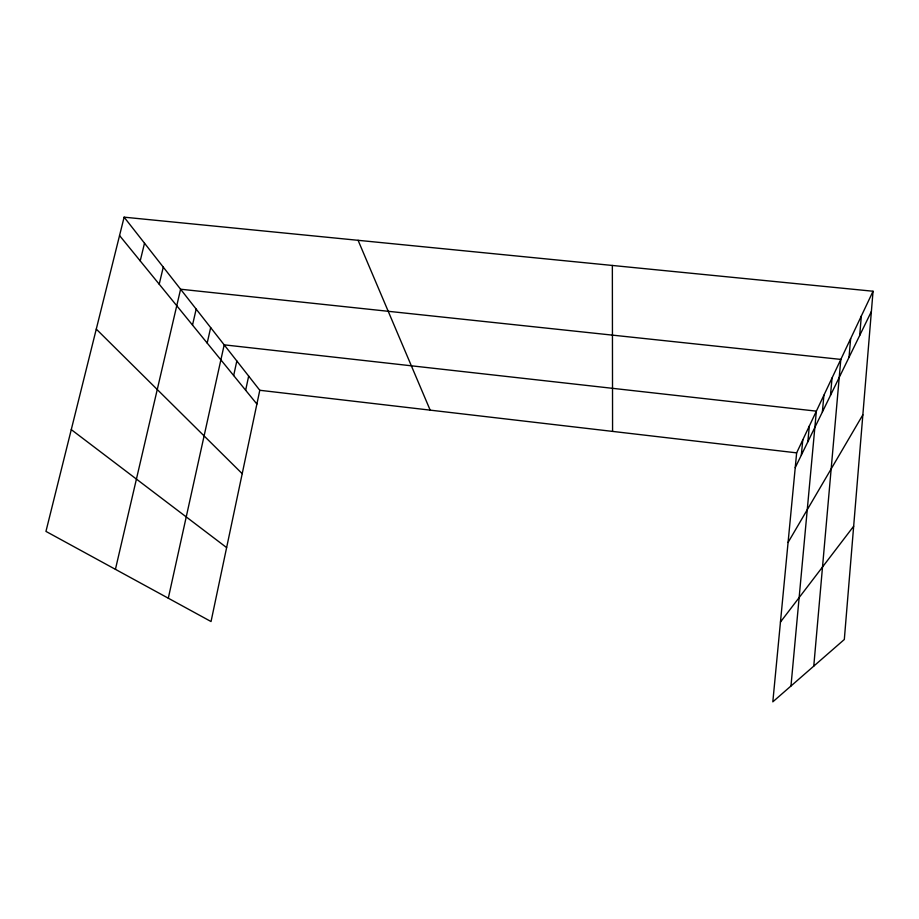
<?xml version="1.0" encoding="UTF-8"?>
<svg xmlns="http://www.w3.org/2000/svg" width="919" height="919" viewBox="0 0 919 919"><rect width="100%" height="100%" fill="white"/><g stroke="black" fill="none" stroke-linecap="round" stroke-linejoin="round"><path stroke-width="1.38" d="M873.05 291.243L844.32 639.486L772.822 701.829L796.647 452.86L873.05 291.243L124.122 217.171L45.95 531.4L211.037 621.543L259.79 390.276L124.122 217.171M859.69 335.458L861.333 316.01M849.018 357.342L850.638 338.651M813.774 666.114L840.816 359.409L180.595 289.221L115.426 569.332M830.477 395.354L832.04 377.996M822.379 411.965L823.906 395.193M790.972 685.999L816.359 411.149L224.19 344.843L168.303 598.212M801.334 455.123L802.781 439.879M807.858 441.74L809.329 426.014M245.649 390.242L248.67 376.089M233.667 375.549L236.826 360.972M207.189 343.074L210.669 327.589M192.519 325.073L196.172 309.094M159.217 284.212L163.272 267.13M140.216 260.893L144.513 243.19M795.234 467.645L871.384 311.495M788.065 542.474L862.849 414.825M780.449 622.06L853.659 526.231M259.79 390.276L796.647 452.86M71.268 429.61L226.625 547.586M96.277 329.105L242.214 473.676M119.55 235.551L256.895 404.05M358.088 240.307L430.172 410.138M612.353 265.453L612.571 431.402"/></g></svg>
